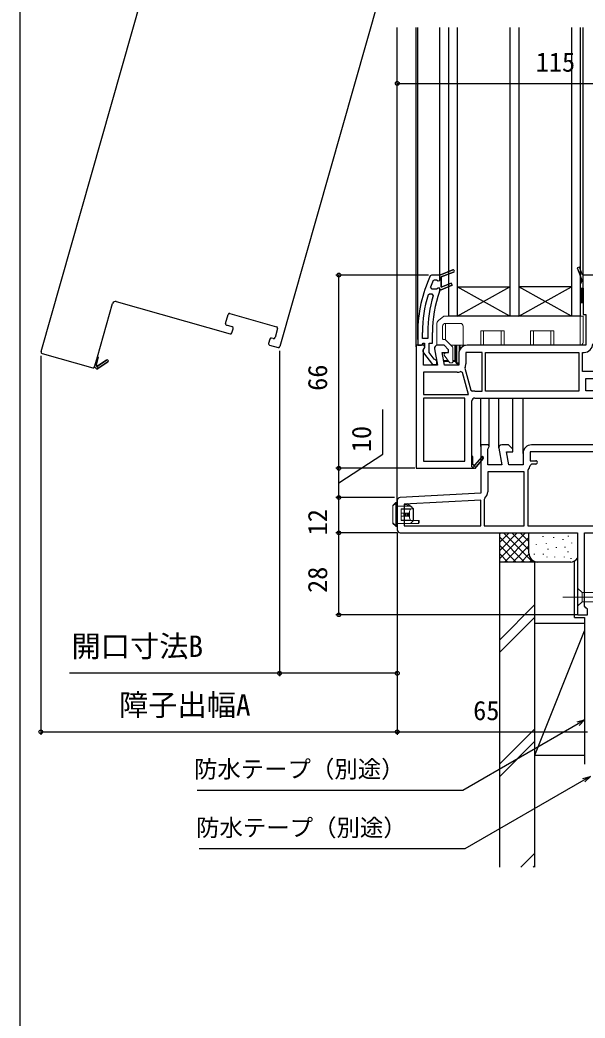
# Model space of a CAD drawing. Units: millimetres, scale not verified. Extents: x -525 to 525, y -783 to 779.
# Drawn here: x -525 to -331.8, y 6.4 to 347.2 of the extents above; entities that cross this region are included whole.
import ezdxf
from ezdxf.enums import TextEntityAlignment as Align

# ---------------------------------------------------------------- set-up
doc = ezdxf.new("R2010")
doc.units = ezdxf.units.MM
doc.header["$LTSCALE"] = 4
for name, color, linetype in [('0-3_YKK_11', 7, 'Continuous'), ('0-4_YKK_12', 2, 'Continuous'), ('0-7_YKK_D', 6, 'Continuous'), ('0-8_YKK_ZWAK', 7, 'Continuous'), ('0-9_YSS_K', 3, 'Continuous'), ('0-A_YSS_KE', 3, 'Continuous')]:
    doc.layers.add(name, color=color, linetype=linetype)
doc.layers.add('0-5_YKK_13', color=4, linetype='Continuous', lineweight=18)
doc.styles.add('ＭＳ ゴシック', font='')
doc.styles.get('ＭＳ ゴシック').set_extended_font_data('MS Gothic')

msp = doc.modelspace()

# ---------------------------------------------------------------- linework, layer by layer
at = {"layer": '0-3_YKK_11'}
for p, q in [((-332.5, 255.626), (-332.5, 259.626)), ((-369.5, 220.526), (-367, 220.526)), ((-370.5, 194.626), (-370.5, 198.126)), ((-396, 183.177), (-396, 173.126))]:
    msp.add_line(p, q, dxfattribs=at)
for points in [[(-312.5, 260.126), (-332.689, 260.126), (-333.726, 262.867), (-334.474, 262.584), (-333, 258.686), (-333, 257.792), (-333.25, 257.359), (-333.5, 256.926), (-333.5, 255.626), (-332.5, 255.626), (-332.5, 246.626), (-331.6, 246.626), (-331.6, 236.126), (-372.1, 236.126)], [(-383.705, 258.225), (-383.247, 258.525), (-382.574, 258.525), (-382.09, 258.15), (-381.5, 258.225), (-381.5, 260.125), (-377.048, 261.897), (-381.5, 260.125), (-384.282, 260.125), (-384.735, 259.835)], [(-376.752, 261.153), (-381, 259.463), (-381, 255.986), (-377.548, 257.36), (-377.252, 256.617), (-381, 255.125), (-381.5, 255.125), (-381.5, 255.625), (-382.09, 255.7), (-382.574, 255.325), (-382.6, 255.325), (-384.135, 255.325), (-384.604, 256)], [(-381.53, 254.508), (-381.5, 254.679), (-381.5, 255.125), (-381, 255.125), (-377.252, 256.617), (-377.548, 257.36), (-381, 255.986), (-381, 259.463), (-376.752, 261.153)], [(-369.5, 218.126), (-328.5, 218.126), (-328.5, 220.626), (-331.5, 220.626), (-331.5, 224.826), (-313.9, 224.826), (-313.9, 220.626), (-315.5, 220.626), (-315.5, 218.126), (-311.5, 218.126), (-311.5, 259.126)], [(-385.491, 253.37), (-385.013, 253.725), (-384.176, 253.725), (-383.698, 253.077)], [(-389, 240.493), (-389, 236.125), (-387.9, 236.125), (-387.404, 236.563), (-387.106, 236.825), (-386.7, 236.825), (-386.7, 235.425), (-386.9, 235.025)], [(-385.6, 240.493), (-385.6, 238.425), (-387.4, 238.425), (-387.4, 240.493)], [(-387.087, 233.608), (-383.975, 229.625), (-382.5, 229.625), (-382.5, 230.726), (-382.975, 231.226), (-383.345, 231.417), (-385.1, 233.664), (-385.1, 236.825), (-384, 236.825), (-384, 240.493)], [(-389.5, 236.126), (-389.5, 194.126), (-369.634, 194.126), (-369.5, 194.048), (-366.595, 197.467), (-367.205, 197.985), (-369.516, 195.265)], [(-383.285, 234.952), (-382.292, 229.326), (-387.1, 229.326), (-387.1, 234.682), (-386.558, 235.55), (-386.877, 236.126), (-389.5, 236.126)], [(-375, 233.226), (-375, 229.326), (-379.855, 229.326), (-380.631, 233.726), (-378.5, 233.726), (-378.5, 234.626), (-380, 236.126), (-382.3, 236.126)], [(-367, 220.526), (-367, 233.726), (-372.6, 233.726), (-372.6, 229.826)], [(-313.9, 227.226), (-332.7, 227.226), (-332.7, 233.726), (-332.1, 233.726)], [(-372.856, 228.634), (-372.883, 228.3), (-370.872, 220.794), (-370.275, 220.436)], [(-387.1, 219.326), (-371.721, 219.326), (-373.726, 226.81), (-374.399, 227.143)], [(-375.5, 226.926), (-387.1, 226.926), (-387.1, 219.326)], [(-369.894, 195.2), (-370.2, 195.376), (-370.2, 198.126), (-370.5, 198.126), (-370.5, 217.126)], [(-306.5, 214.426), (-299.4, 214.426), (-299.4, 202.126), (-350.1, 202.126)], [(-361.285, 200.952), (-360.292, 195.326), (-365.1, 195.326), (-365.1, 200.682), (-364.558, 201.55), (-364.877, 202.126), (-367.5, 202.126), (-367.5, 185.619), (-395.052, 184.175)], [(-353, 199.226), (-353, 195.326), (-357.855, 195.326), (-358.631, 199.726), (-356.5, 199.726), (-356.5, 200.626), (-358, 202.126), (-360.3, 202.126)], [(-308.9, 196.726), (-307, 196.726), (-307, 199.726), (-350.6, 199.726), (-350.6, 196.726), (-348.7, 196.726)], [(-366.595, 197.467), (-369.5, 194.048), (-370.5, 194.626)], [(-351.4, 174.526), (-307, 174.526), (-307, 195.526), (-308.9, 195.526)], [(-348.7, 195.526), (-350.115, 195.526), (-350.613, 195.077)], [(-352.6, 174.526), (-352.6, 192.926), (-365.1, 192.926), (-365.1, 186.094)], [(-351.262, 193.671), (-351.4, 193.326), (-351.4, 174.526)], [(-366.123, 183.883), (-366.3, 183.501), (-366.3, 174.526), (-352.6, 174.526)], [(-395, 172.126), (-334.4, 172.126), (-334.4, 144.126), (-331, 144.126), (-331, 146.026), (-331.5, 146.526), (-332, 147.026), (-332, 172.126), (-281, 172.126), (-281, 176.367), (-281.12, 176.551), (-281.12, 177.101), (-281, 177.284), (-281, 179.926)]]:
    msp.add_lwpolyline(points, dxfattribs=at)
for points in [[(-365.8, 233.726), (-333.9, 233.726), (-333.9, 220.526), (-365.8, 220.526)], [(-372.9, 196.526), (-372.9, 218.126), (-387.1, 218.126), (-387.1, 196.526)], [(-367.5, 183.216), (-393.6, 181.848), (-393.6, 174.526), (-367.5, 174.526)]]:
    msp.add_lwpolyline(points, close=True, dxfattribs=at)
for centre, radius, start, end in [((-343, 240.493), 46, 155.13402, 179.99999), ((-376.9, 261.525), 0.4, 291.69939, 111.69941), ((-376.9, 261.525), 0.4, 291.69939, 111.69941), ((-343, 240.493), 44.4, 156.46078, 159.55779), ((-343, 240.493), 44.4, 163.13981, 180.00001), ((-343, 240.493), 42.6, 162.81723, 180.00001), ((-343, 240.493), 41, 160.01112, 180.00001), ((-382.3, 235.126), 1, 90.00002, 190.00001), ((-372.1, 233.226), 2.9, 90.00001, 179.99999), ((-332.1, 236.626), 2.9, 270.00001, 359.99999), ((-386.3, 234.225), 1, 126.86989, 218.08672), ((-375.5, 229.826), 2.9, 335.74737, 0.00004), ((-375.5, 229.826), 2.9, 270.00001, 292.31385), ((-369.5, 217.126), 3.4, 90.00002, 103.17387), ((-369.5, 217.126), 1, 90.00001, 179.99999), ((-360.3, 201.126), 1, 90, 189.99998), ((-350.1, 199.226), 2.9, 90.00001, 179.99999), ((-366.9, 197.726), 0.4, 319.64297, 139.64297), ((-369.677, 195.075), 0.25, 150, 49.64297), ((-369.677, 195.075), 0.25, 150, 49.64299), ((-353, 195.326), 2.4, 316.39716, 354.0622), ((-348.7, 196.126), 0.6, 269.99999, 90.00001), ((-395, 183.177), 1, 93.00003, 180), ((-368, 186.094), 2.9, 310.32022, 0.00001), ((-395, 173.126), 1, 180.00001, 269.99999)]:
    msp.add_arc(centre, radius, start, end, dxfattribs=at)
at = {"layer": '0-4_YKK_12'}
for p, q in [((-517.752, 233.984), (-480.334, 365.343)), ((-401.735, 356.551), (-436.162, 235.697)), ((-396, 182.426), (-396, 344.626)), ((-389.5, 235.626), (-389.5, 344.626)), ((-389, 238.11), (-389, 344.626)), ((-381.5, 260.125), (-381.5, 344.626)), ((-378.5, 344.626), (-378.505, 246.126)), ((-375.5, 344.626), (-375.5, 246.126)), ((-357.5, 344.626), (-357.5, 246.126)), ((-354.5, 344.626), (-354.5, 246.126)), ((-336.5, 344.626), (-336.5, 246.126)), ((-333.5, 344.626), (-333.5, 246.126)), ((-332.5, 259.626), (-332.5, 344.626)), ((-375.5, 256.126), (-357.5, 256.126)), ((-375.5, 246.126), (-357.5, 256.126)), ((-357.5, 246.126), (-375.5, 256.126)), ((-336.5, 256.126), (-354.5, 256.126)), ((-336.5, 246.126), (-354.5, 256.126)), ((-354.5, 246.126), (-336.5, 256.126)), ((-492.08, 251.106), (-453.129, 240.01)), ((-454.711, 243.58), (-453.835, 246.658)), ((-453.217, 247.002), (-437.252, 242.454)), ((-333.5, 246.126), (-378.5, 246.126)), ((-452.444, 242.415), (-454.368, 242.963)), ((-452.511, 240.354), (-452.1, 241.797)), ((-436.908, 241.836), (-437.785, 238.759)), ((-439.598, 238.235), (-440.009, 236.793)), ((-439.665, 236.175), (-436.779, 235.353)), ((-438.403, 238.415), (-438.98, 238.579)), ((-517.409, 233.366), (-500.097, 228.435)), ((-495.39, 231.106), (-498.358, 229.124)), ((-498.358, 229.124), (-495.39, 231.106)), ((-367.5, 201.626), (-367.5, 218.126)), ((-364.6, 201.626), (-364.6, 218.126)), ((-361.3, 201.126), (-361.3, 218.126)), ((-356.5, 200.419), (-356.5, 218.126)), ((-353, 199.226), (-353, 218.126))]:
    msp.add_line(p, q, dxfattribs=at)
for points in [[(-498.739, 229.165), (-498.985, 229.418), (-498.232, 232.063), (-498.52, 232.145), (-493.315, 250.418)], [(-494.946, 230.441), (-498.676, 227.949), (-499.479, 228.779), (-498.52, 232.145), (-498.232, 232.063), (-498.985, 229.418), (-498.739, 229.165)], [(-499.479, 228.779), (-498.676, 227.949), (-494.946, 230.441)]]:
    msp.add_lwpolyline(points, dxfattribs=at)
for centre, radius, start, end in [((-492.353, 250.144), 1, 74.1, 164.1), ((-453.354, 246.521), 0.5, 74.1, 164.1), ((-454.231, 243.443), 0.5, 164.1, 254.1), ((-452.581, 241.934), 0.5, 344.1, 74.1), ((-437.389, 241.973), 0.5, 344.1, 74.1), ((-452.992, 240.491), 0.5, 254.1, 344.1), ((-439.117, 238.098), 0.5, 74.1, 164.1), ((-438.266, 238.896), 0.5, 254.1, 344.1), ((-439.528, 236.656), 0.5, 164.1, 254.1), ((-436.642, 235.834), 0.5, 254.1, 344.1), ((-517.272, 233.847), 0.5, 164.1, 254.1), ((-499.96, 228.916), 0.5, 254.1, 344.1), ((-498.565, 228.985), 0.25, 134.1, 33.74297), ((-498.565, 228.985), 0.25, 134.1, 33.74297), ((-495.168, 230.774), 0.4, 303.74297, 123.74297), ((-495.168, 230.774), 0.4, 303.74297, 123.74297)]:
    msp.add_arc(centre, radius, start, end, dxfattribs=at)
at = {"layer": '0-5_YKK_13'}
for p, q in [((-333.5, 255.189), (-333.063, 255.626)), ((-333.5, 254.74), (-332.614, 255.626)), ((-333.5, 254.291), (-332.5, 255.291)), ((-333.5, 253.842), (-332.5, 254.842)), ((-333.5, 253.393), (-332.5, 254.393)), ((-333.5, 252.944), (-332.5, 253.944)), ((-333.5, 252.495), (-332.5, 253.495)), ((-333.5, 252.046), (-332.5, 253.046)), ((-333.5, 251.597), (-332.5, 252.597)), ((-333.5, 251.148), (-332.5, 252.148)), ((-333.5, 250.699), (-332.5, 251.699)), ((-333.124, 250.626), (-332.5, 251.25)), ((-332.675, 250.626), (-332.5, 250.801)), ((-380.082, 246.06), (-381.937, 244.576)), ((-333.5, 246.126), (-379.894, 246.126)), ((-333.5, 246.126), (-332.5, 246.126)), ((-333.5, 236.126), (-333.5, 246.126)), ((-332.5, 246.126), (-332.5, 237.126)), ((-382.5, 243.405), (-382.5, 236.326)), ((-380.5, 238.326), (-380.5, 242.626)), ((-379.5, 243.626), (-374.5, 243.626)), ((-379.5, 237.954), (-379.5, 243.626)), ((-373.5, 242.626), (-373.5, 236.126)), ((-359.5, 241.126), (-367.5, 241.126)), ((-367.5, 236.126), (-367.5, 241.126)), ((-360.5, 236.126), (-360.5, 241.126)), ((-359.5, 241.126), (-359.5, 236.126)), ((-342.5, 241.126), (-350.5, 241.126)), ((-350.5, 236.126), (-350.5, 241.126)), ((-343.5, 236.126), (-343.5, 241.126)), ((-342.5, 241.126), (-342.5, 236.126)), ((-382.5, 236.105), (-382.5, 236.126)), ((-382.3, 236.126), (-382.5, 236.126)), ((-382.3, 236.126), (-380.707, 236.126)), ((-379.878, 238.126), (-380.3, 238.126)), ((-377.146, 235.601), (-379.525, 237.979)), ((-377.671, 236.126), (-373.5, 236.126)), ((-377, 230.426), (-377, 235.247)), ((-376, 230.126), (-376, 235.826)), ((-376, 235.826), (-375.7, 235.826)), ((-375.7, 235.826), (-375.7, 230.126)), ((-374.8, 234.284), (-374.8, 236.126)), ((-374.5, 236.126), (-374.5, 234.854)), ((-373.5, 236.126), (-367.5, 236.126)), ((-359.5, 236.126), (-360.5, 236.126)), ((-359.5, 236.126), (-350.5, 236.126)), ((-342.5, 236.126), (-343.5, 236.126)), ((-342.5, 236.126), (-333.5, 236.126)), ((-380, 233.21), (-380, 232.889)), ((-379.964, 232.774), (-378.199, 230.254)), ((-379.307, 233.726), (-379.9, 233.383)), ((-380.138, 230.926), (-378.669, 230.926)), ((-378.459, 230.626), (-380.085, 230.626)), ((-377.953, 230.126), (-377.3, 230.126)), ((-377, 230.926), (-376.3, 230.926)), ((-376.3, 230.626), (-377, 230.626)), ((-376.3, 230.926), (-376.3, 230.626)), ((-375.7, 230.126), (-375, 230.126)), ((-375, 229.826), (-375.7, 229.826)), ((-397.5, 175.402), (-397.5, 181.302)), ((-397.494, 181.302), (-397.5, 181.302)), ((-396.673, 182.122), (-397.494, 181.302)), ((-397.494, 181.302), (-397.494, 175.45)), ((-396.254, 181.426), (-396.548, 181.426)), ((-396.375, 182.426), (-396.379, 182.421)), ((-396, 181.426), (-396, 175.226)), ((-391.5, 181.226), (-396, 181.226)), ((-390.5, 180.326), (-391.5, 181.226)), ((-394.7, 180.326), (-391.263, 180.326)), ((-394.7, 180.222), (-394.7, 180.326)), ((-394.7, 180.222), (-394.7, 178.826)), ((-391.443, 180.222), (-394.7, 180.222)), ((-393.8, 178.826), (-394.7, 178.826)), ((-394.7, 178.826), (-394.7, 177.826)), ((-394.7, 177.826), (-394.7, 176.43)), ((-393.8, 178.826), (-393.8, 177.826)), ((-393.358, 178.826), (-393.8, 178.826)), ((-393.217, 177.826), (-393.358, 177.826)), ((-393.217, 178.826), (-393.217, 177.826)), ((-392.8, 178.826), (-393.217, 178.826)), ((-392.8, 177.826), (-393.217, 177.826)), ((-392.8, 178.826), (-392.8, 177.826)), ((-392.667, 178.826), (-392.8, 178.826)), ((-392.667, 177.826), (-392.8, 177.826)), ((-392.486, 177.826), (-392.667, 177.826)), ((-392.486, 178.826), (-392.486, 177.826)), ((-392.45, 177.826), (-392.486, 177.826)), ((-392.45, 178.826), (-392.258, 178.826)), ((-392.258, 177.826), (-392.45, 177.826)), ((-392.258, 178.826), (-392.258, 177.826)), ((-392.028, 178.826), (-392.258, 178.826)), ((-392.028, 177.826), (-392.258, 177.826)), ((-392.028, 178.826), (-392.028, 177.826)), ((-391.888, 179.222), (-391.888, 177.43)), ((-390.564, 180.326), (-391.263, 180.326)), ((-390.564, 176.326), (-390.564, 180.326)), ((-390.564, 180.326), (-390.5, 180.326)), ((-390.5, 180.326), (-390.5, 176.326)), ((-397.494, 175.45), (-396.631, 174.587)), ((-396.488, 174.314), (-396.549, 174.375)), ((-396.337, 174.313), (-396.275, 174.226)), ((-391.5, 175.326), (-396, 175.326)), ((-394.7, 176.43), (-391.443, 176.43)), ((-391.5, 175.326), (-390.5, 176.326)), ((-388.8, 175.326), (-391.5, 175.326)), ((-390.564, 176.326), (-391.263, 176.326)), ((-390.5, 176.326), (-390.564, 176.326)), ((-388.8, 176.326), (-388.5, 176.326)), ((-339.4, 150.126), (-304.4, 150.126)), ((-334.4, 153.226), (-334.4, 147.026)), ((-334.4, 153.226), (-332.85, 151.676)), ((-314.316, 151.676), (-332.85, 151.676)), ((-332.85, 151.676), (-332.85, 148.576)), ((-334.4, 147.026), (-332.85, 148.576)), ((-332.85, 148.576), (-314.316, 148.576))]:
    msp.add_line(p, q, dxfattribs=at)
msp.add_lwpolyline([(-333.5, 255.626), (-332.5, 255.626), (-332.5, 250.626), (-333.5, 250.626)], close=True, dxfattribs=at)
for points in [[(-366.5, 241.126), (-366.5, 236.126), (-367.5, 236.126)], [(-349.5, 241.126), (-349.5, 236.126), (-350.5, 236.126)], [(-376, 230.926), (-376.3, 230.926), (-376.3, 236.126)], [(-375.7, 229.826), (-375.7, 230.126), (-376, 230.126)], [(-397.412, 181.514), (-396.591, 182.334), (-396.588, 182.338)], [(-396.254, 181.426), (-396.254, 175.226), (-396.548, 175.226), (-396.548, 181.426)], [(-396.375, 182.426), (-396, 182.426), (-396, 181.426), (-396.254, 181.426)], [(-393.4, 181.226), (-393.4, 181.826), (-391.8, 181.226)], [(-392.8, 181.601), (-392.8, 182.126), (-391, 180.926)], [(-391.285, 181.033), (-391, 180.926), (-391, 180.776)], [(-393.358, 177.826), (-393.8, 177.826), (-394.7, 177.826)], [(-393.358, 177.826), (-393.358, 178.826), (-393.217, 178.826)], [(-392.667, 177.826), (-392.667, 178.826), (-392.486, 178.826)], [(-392.45, 177.826), (-392.45, 178.826), (-392.486, 178.826)], [(-392.028, 178.826), (-391.948, 179.02), (-391.888, 179.222)], [(-391.888, 177.43), (-391.947, 177.628), (-392.028, 177.826)], [(-396.549, 174.375), (-397.5, 175.326), (-397.5, 175.402)], [(-396.254, 175.226), (-396, 175.226), (-396, 174.226), (-396.275, 174.226)], [(-391.263, 176.326), (-394.7, 176.326), (-394.7, 176.43)], [(-388.8, 175.326), (-388.8, 176.326), (-390.5, 176.326)], [(-388.5, 176.326), (-388.5, 175.626), (-388.8, 175.326)]]:
    msp.add_lwpolyline(points, dxfattribs=at)
for centre, radius, start, end in [((-379.894, 245.826), 0.3, 90, 128.65981), ((-381, 243.405), 1.5, 128.65981, 180), ((-379.5, 242.626), 1, 90, 180), ((-374.5, 242.626), 1, 0, 90), ((-382.3, 236.326), 0.2, 180, 270), ((-380.3, 238.326), 0.2, 180, 270), ((-379.878, 237.626), 0.5, 45, 90), ((-377.5, 235.247), 0.5, 0, 45), ((-376.3, 235.826), 0.3, 0, 90), ((-376.3, 235.826), 0.6, 0, 30), ((-333.5, 237.126), 1, 270, 0), ((-379.8, 233.21), 0.2, 120, 180), ((-379.8, 232.889), 0.2, 180, 215), ((-377.953, 230.426), 0.3, 215, 270), ((-377.3, 230.426), 0.3, 270, 0), ((-376.3, 230.326), 0.3, 0, 90), ((-375.7, 230.126), 0.3, 180, 270), ((-397.2, 181.302), 0.3, 135, 180), ((-397.211, 181.314), 0.284, 135.21566, 182.49633), ((-396.37, 182.117), 0.304, 91.7644, 179.04855), ((-396.39, 182.135), 0.284, 135.21566, 182.49633), ((-396.383, 182.125), 0.295, 89.30544, 134.94469), ((-396.375, 182.126), 0.3, 90, 135), ((-396.319, 174.627), 0.314, 187.32627, 266.78077), ((-396.347, 174.575), 0.284, 177.50367, 224.78434), ((-396.383, 174.549), 0.24, 226.38814, 281.18869), ((-396.275, 174.526), 0.3, 225, 270)]:
    msp.add_arc(centre, radius, start, end, dxfattribs=at)
for centre, major_axis, ratio, start_param, end_param in [((-396.688, 181.426), (0, 0.7), 0.2, 4.712389, 6.1791526), ((-396.394, 181.426), (0, 1), 0.14, 4.712389, 6.1791526), ((-389.71, 178.326), (0, 2.9), 0.789474, 0.8581397, 1.2566748), ((-389.71, 178.326), (0, 2.9), 0.789474, 1.8849178, 2.283453), ((-391.263, 180.026), (0, 0.3), 0.789474, 6.2831853, 7.141325), ((-397.2, 175.45), (0.286, 0.119), 0.756388, 2.640578, 2.8379736), ((-396.688, 175.226), (0, 0.7), 0.2, 3.5625567, 4.712389), ((-396.394, 175.226), (0, 1), 0.14, 3.5625567, 4.712389), ((-391.263, 176.626), (0, 0.3), 0.789474, 2.283453, 3.1415927)]:
    msp.add_ellipse(centre, major_axis=major_axis, ratio=ratio, start_param=start_param, end_param=end_param, dxfattribs=at)
at = {"layer": '0-7_YKK_D'}
for p, q in [((-396, 325.585), (-281, 325.585)), ((-385.282, 260.125), (-417, 260.125)), ((-416, 194.126), (-416, 260.125)), ((-517.889, 232.503), (-517.889, 103.126)), ((-436.299, 234.216), (-436.299, 123.126)), ((-390, 194.126), (-417, 194.126)), ((-390, 194.126), (-417, 194.126)), ((-416, 184.124), (-416, 194.126)), ((-397, 184.126), (-417, 184.126)), ((-397, 184.124), (-417, 184.124)), ((-416, 172.126), (-416, 184.126)), ((-396, 172.126), (-417, 172.126)), ((-396, 172.126), (-417, 172.126)), ((-416, 144.126), (-416, 172.126)), ((-396, 172.126), (-396, 123.126)), ((-396, 172.126), (-396, 103.126)), ((-396, 172.126), (-396, 103.126)), ((-334.6, 144.126), (-417, 144.126)), ((-517.889, 104.126), (-396, 104.126)), ((-396, 104.126), (-331, 104.126))]:
    msp.add_line(p, q, dxfattribs=at)
for points in [[(-416, 189.125), (-401, 199.008), (-401, 214.258)], [(-396, 124.126), (-436.299, 124.126), (-508.019, 124.126)], [(-332.003, 108.174), (-334.212, 106.899), (-373.656, 84.126), (-464.434, 84.126)], [(-334.553, 107.491), (-332.003, 108.174), (-333.87, 106.307)], [(-330.003, 88.901), (-332.212, 87.626), (-372.915, 64.126), (-463.693, 64.126)], [(-332.553, 88.218), (-330.003, 88.901), (-331.87, 87.034)]]:
    msp.add_lwpolyline(points, dxfattribs=at)
for centre in [(-396, 325.585), (-416, 260.125), (-416, 194.126), (-416, 194.126), (-416, 184.126), (-416, 184.124), (-416, 172.126), (-416, 172.126), (-416, 144.126), (-436.299, 124.126), (-396, 124.126), (-517.889, 104.126), (-396, 104.126), (-396, 104.126)]:
    msp.add_circle(centre, 0.637, dxfattribs=at)
at = {"layer": '0-8_YKK_ZWAK'}
msp.add_line((-525, 747.3), (-525, -782.7), dxfattribs=at)
at = {"layer": '0-9_YSS_K'}
for p, q in [((-361.003, 162.126), (-361.003, 172.126)), ((-361.003, 163.268), (-352.146, 172.126)), ((-361.003, 166.096), (-354.974, 172.126)), ((-361.003, 168.925), (-357.802, 172.126)), ((-361.003, 171.753), (-360.631, 172.126)), ((-361.003, 170.611), (-352.518, 162.126)), ((-359.69, 172.126), (-349.69, 162.126)), ((-359.317, 162.126), (-351.003, 170.44)), ((-356.861, 172.126), (-351.003, 166.268)), ((-354.033, 172.126), (-351.003, 169.096)), ((-351.204, 172.126), (-351.003, 171.925)), ((-351.003, 165.126), (-351.003, 172.126)), ((-346.248, 170.91), (-346.248, 170.71)), ((-342.655, 170.606), (-342.655, 170.406)), ((-337.589, 171.022), (-337.589, 170.822)), ((-361.003, 167.783), (-355.347, 162.126)), ((-356.489, 162.126), (-351.003, 167.611)), ((-348.508, 168.269), (-348.508, 168.069)), ((-345.161, 168.603), (-345.161, 168.403)), ((-341.709, 167.203), (-341.709, 167.003)), ((-339.438, 169.938), (-339.438, 169.738)), ((-338.77, 167.267), (-338.77, 167.068)), ((-336.502, 168.715), (-336.502, 168.515)), ((-361.003, 164.954), (-358.175, 162.126)), ((-353.66, 162.126), (-350.986, 164.8)), ((-349.176, 164.931), (-349.176, 164.731)), ((-346.163, 164.931), (-346.163, 164.731)), ((-344.836, 163.929), (-344.836, 163.729)), ((-344.502, 166.6), (-344.502, 166.4)), ((-342.321, 163.929), (-342.321, 163.729)), ((-338.94, 163.929), (-338.94, 163.729)), ((-337.757, 165.736), (-337.757, 165.536)), ((-348.003, 162.126), (-361.003, 162.126)), ((-350.832, 162.126), (-350.037, 162.92)), ((-336.653, 162.126), (-348.003, 162.126)), ((-336.671, 163.429), (-336.671, 163.229)), ((-349.003, 147.584), (-361.003, 135.584)), ((-361.003, 131.341), (-349.003, 143.341)), ((-349.003, 96.126), (-349.003, 141.126)), ((-332.003, 141.126), (-349.003, 141.126)), ((-349.003, 96.126), (-332.003, 138.626)), ((-349.003, 105.157), (-361.003, 93.157)), ((-349.003, 100.915), (-361.003, 88.915)), ((-349.003, 96.126), (-332.003, 96.126)), ((-349.003, 62.731), (-353.801, 57.933)), ((-349.003, 58.488), (-349.558, 57.933))]:
    msp.add_line(p, q, dxfattribs=at)
for centre, start, end in [((-348.003, 165.126), 180, 270), ((-336.903, 165.126), 270, 326.44238)]:
    msp.add_arc(centre, 3, start, end, dxfattribs=at)
at = {"layer": '0-A_YSS_KE'}
for p, q in [((-361.003, 57.933), (-361.003, 162.126)), ((-335.4, 143.126), (-335.4, 162.447))]:
    msp.add_line(p, q, dxfattribs=at)
for points in [[(-349.003, 57.933), (-349.003, 162.126), (-361.003, 162.126)], [(-335.4, 143.126), (-332.003, 143.126), (-332.003, 93.126)]]:
    msp.add_lwpolyline(points, dxfattribs=at)

# ---------------------------------------------------------------- texts
at = {"layer": '0-7_YKK_D', "style": 'ＭＳ ゴシック'}
for s, height, p in [('115', 6.598, (-348.676, 327.585)), ('開口寸法B', 7.331, (-507.383, 127.489)), ('障子出幅A', 7.331, (-491.149, 107.433)), ('65', 6.598, (-370.071, 106.126)), ('防水テープ（別途）', 5.865, (-465.525, 86.717)), ('防水テープ（別途）', 5.865, (-464.784, 66.717))]:
    msp.add_text(s, height=height, dxfattribs=at).set_placement(p, align=Align.BOTTOM_LEFT)
for s, p in [('66', (-418, 220.58)), ('10', (-403, 199.628)), ('12', (-418, 171.222)), ('28', (-418, 151.555))]:
    msp.add_text(s, height=6.598, rotation=90, dxfattribs=at).set_placement(p, align=Align.BOTTOM_LEFT)

doc.saveas('drawing.dxf')
